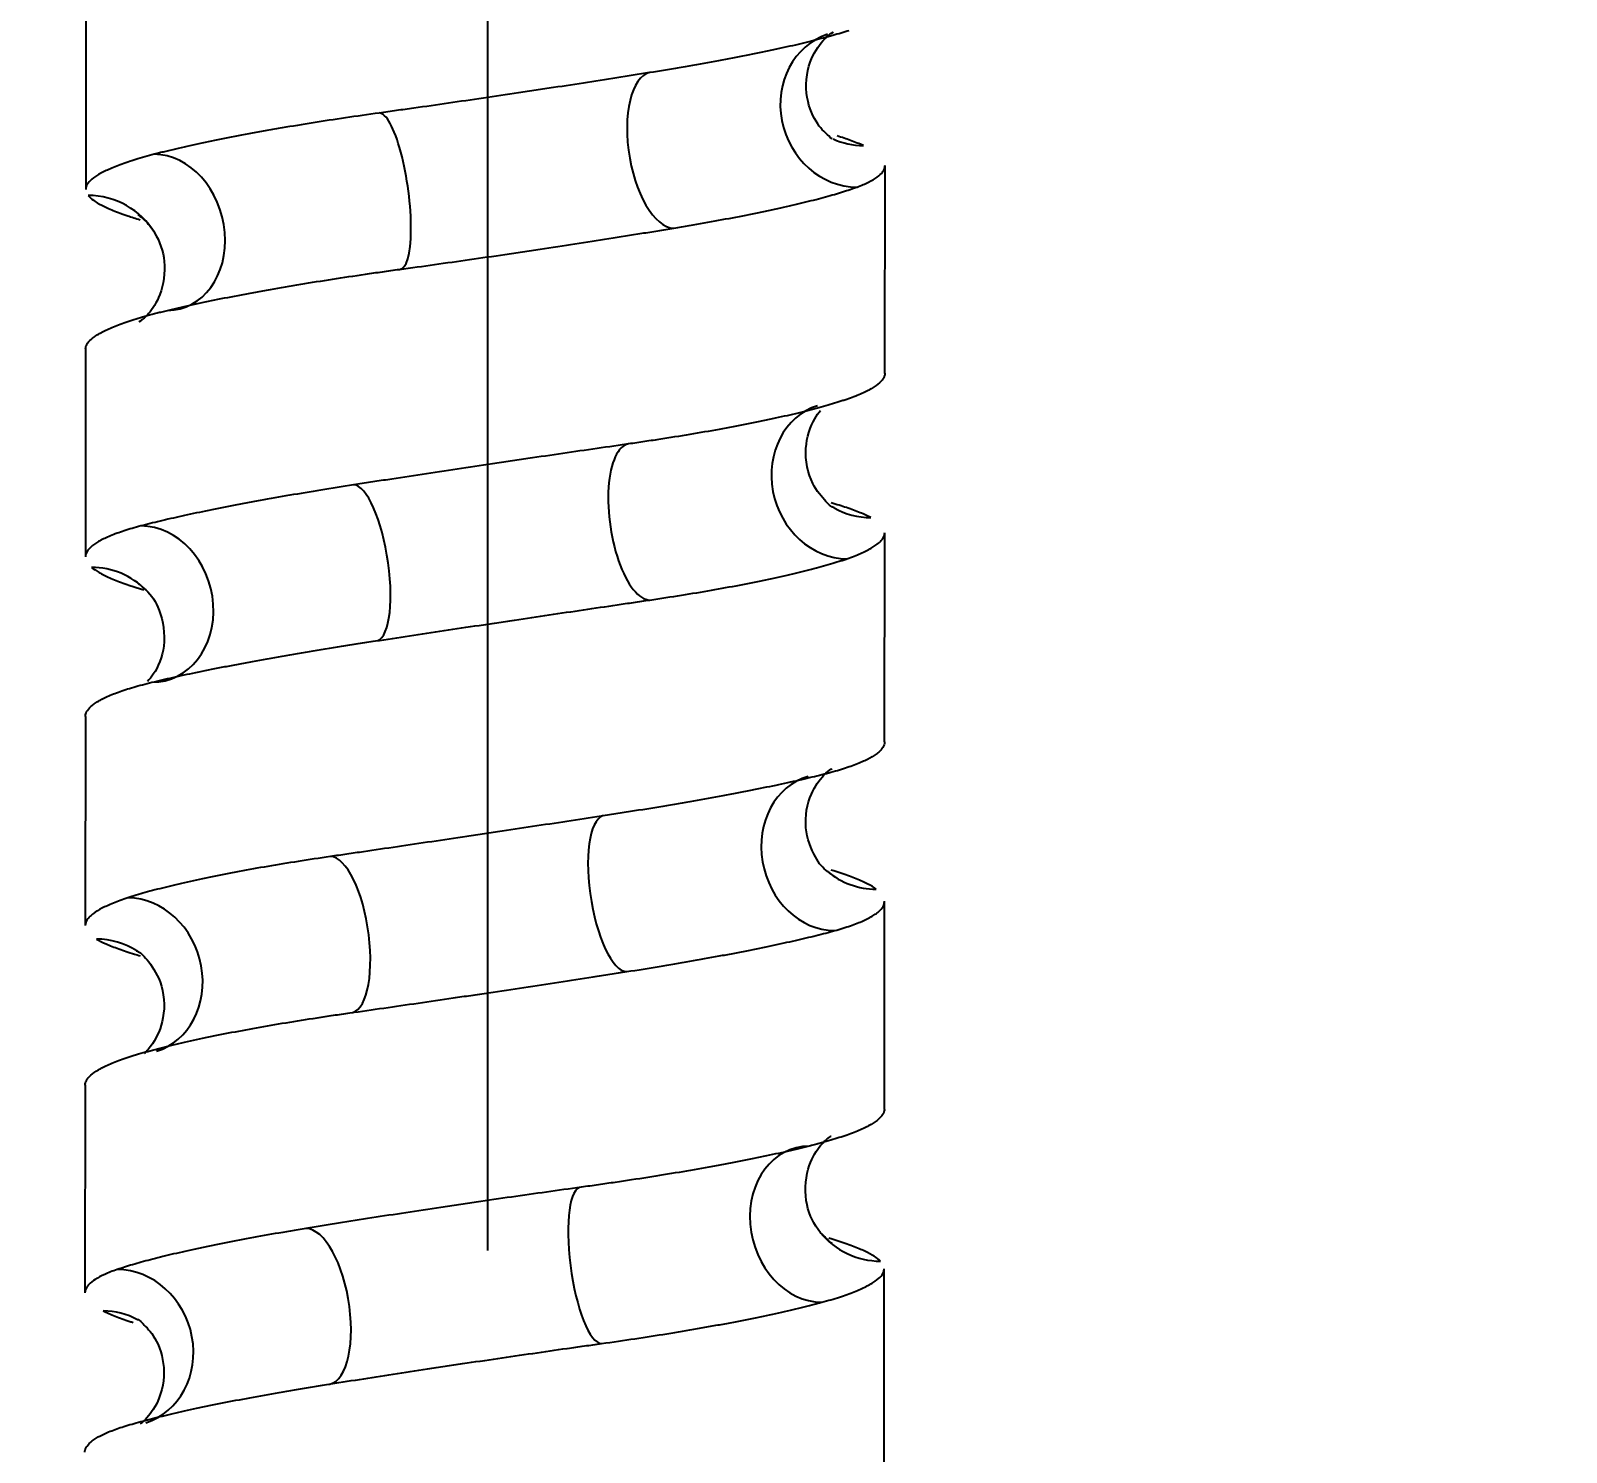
# Model space of a CAD drawing. Header units: millimetres. Extents: x 6110 to 6704, y -2661 to -1821.
# Drawn here: x 6335.84 to 6343.14, y -2261.06 to -2254.31 of the extents above; entities that cross this region are included whole.
import ezdxf

# ---------------------------------------------------------------- set-up
doc = ezdxf.new("R2010")
doc.units = ezdxf.units.MM
doc.header["$LTSCALE"] = 0.1
doc.linetypes.add('CENTERX2', pattern=[101.6, 63.5, -12.7, 12.7, -12.7])
doc.linetypes.add('HIDDEN2', pattern=[4.7625, 3.175, -1.5875])
doc.layers.add('1', color=4, linetype='HIDDEN2', lineweight=13)
doc.layers.add('DIM', color=3, linetype='Continuous', lineweight=9)
doc.layers.add('CENTER', color=1, linetype='CENTERX2')
doc.styles.get("Standard").update_dxf_attribs({"font": 'arial.ttf'})
doc.dimstyles.new('ISO-25', dxfattribs={"dimtxt": 2.5, "dimasz": 2.5, "dimexe": 1.25, "dimexo": 0.625, "dimtad": 1, "dimlfac": 5, "dimtxsty": 'Standard', "dimcen": 2.5, "dimadec": 0, "dimazin": 0, "dimtfac": 1, "dimtmove": 0, "dimatfit": 3, "dimfxl": 0, "dimarcsym": 0})

# ---------------------------------------------------------------- blocks, each defined once
blk = doc.blocks.new('*D85')
at = {"layer": 'Defpoints', "color": 0}
for p in [(6324.4599, -2027.3782), (6392.6916, -2027.3782), (6311.704, -2532.5418)]:
    blk.add_point(p, dxfattribs=at)
at = {"layer": 'DIM', "color": 0, "lineweight": -2}
for p, q in [((6325.0849, -2027.3782), (6393.9416, -2027.3782)), ((6392.6916, -2527.5418), (6392.6916, -2032.3782)), ((6312.329, -2532.5418), (6393.9416, -2532.5418))]:
    blk.add_line(p, q, dxfattribs=at)
at = {"layer": 'DIM', "color": 0}
for points in [[(6391.8583, -2032.3782), (6393.5249, -2032.3782), (6392.6916, -2027.3782)], [(6391.8583, -2527.5418), (6393.5249, -2527.5418), (6392.6916, -2532.5418)]]:
    blk.add_solid(points, dxfattribs=at)
at = {"layer": 'DIM', "color": 0, "insert": (6389.0618, -2279.96), "char_height": 5, "attachment_point": 5, "rotation": 90}
blk.add_mtext('2020,7', dxfattribs=at)
blk = doc.blocks.new('*D93')
at = {"layer": 'Defpoints', "color": 0}
for p in [(6325.0849, -2027.3782), (6402.037, -2595.9805), (6423.8203, -2595.9805)]:
    blk.add_point(p, dxfattribs=at)
at = {"layer": 'DIM', "color": 0, "lineweight": -2}
for p, q in [((6325.7099, -2027.3782), (6425.0703, -2027.3782)), ((6423.8203, -2032.3782), (6423.8203, -2590.9805)), ((6402.662, -2595.9805), (6425.0703, -2595.9805))]:
    blk.add_line(p, q, dxfattribs=at)
at = {"layer": 'DIM', "color": 0}
for points in [[(6422.9869, -2032.3782), (6424.6536, -2032.3782), (6423.8203, -2027.3782)], [(6422.9869, -2590.9805), (6424.6536, -2590.9805), (6423.8203, -2595.9805)]]:
    blk.add_solid(points, dxfattribs=at)
at = {"layer": 'DIM', "color": 0, "insert": (6420.1905, -2311.6794), "char_height": 5, "attachment_point": 5, "rotation": 90}
blk.add_mtext('2274,4', dxfattribs=at)

msp = doc.modelspace()

# ---------------------------------------------------------------- hatches: boundary and pattern name
at = {"layer": 'DIM'}
h = msp.add_hatch(dxfattribs=at)
h.set_pattern_fill('ANSI31', color=2)
edge = h.paths.add_edge_path()
edge.add_line((6619.6172, -2595.9805), (6619.6172, -1962.2056))
edge.add_line((6634.6172, -1966.1101), (6619.6172, -1966.1101))
edge.add_line((6634.6172, -2610.9805), (6634.6172, -1966.1101))
edge.add_line((6634.6172, -2610.9805), (6184.4567, -2610.9805))
edge.add_line((6619.6172, -2595.9805), (6184.4567, -2595.9805))
edge.add_line((6184.4567, -2610.9805), (6184.4567, -2595.9805))

# ---------------------------------------------------------------- linework, layer by layer
at = {"layer": '1', "color": 7, "linetype": 'Continuous', "lineweight": -3}
for p, q in [((6336.0997, -2254.0662), (6336.099, -2255.0589)), ((6339.8984, -2255.9345), (6339.8991, -2254.9458)), ((6336.0985, -2255.8166), (6336.0978, -2256.8072)), ((6339.6576, -2256.5735), (6339.6578, -2256.5739)), ((6339.8972, -2257.6866), (6339.8979, -2256.6923)), ((6336.0973, -2257.5655), (6336.0966, -2258.5596)), ((6339.896, -2259.4352), (6339.8967, -2258.4449)), ((6336.3392, -2258.6797), (6336.3416, -2258.6804)), ((6336.0961, -2259.3174), (6336.0954, -2260.3063)), ((6339.8948, -2261.1858), (6339.8955, -2260.193))]:
    msp.add_line(p, q, dxfattribs=at)
for centre, major_axis, ratio, start_param, end_param in [((6339.7468, -2254.6768), (0.1212, -0.3549), 0.911493, 3.142198, 5.980459), ((6338.8471, -2254.8726), (0.0604, -0.3701), 0.442253, 3.071045, 6.209328), ((6337.5431, -2255.0681), (0.0512, -0.3715), 0.238715, 6.250173, 9.391835), ((6339.8131, -2254.4805), (0.1654, 0.3365), 0.944292, 3.155631, 3.574075), ((6336.4559, -2255.2639), (0.091, -0.3638), 0.80307, 6.085696, 9.22416), ((6336.1057, -2255.4601), (0.3194, 0.1965), 0.987677, 6.27403, 7.29603), ((6339.6945, -2256.4446), (0.116, -0.3566), 0.883816, 3.142098, 6.001101), ((6338.7354, -2256.6404), (0.0538, -0.3711), 0.384062, 3.085548, 6.227234), ((6337.4242, -2256.8359), (0.0567, -0.3707), 0.297891, 6.238801, 9.377301), ((6339.8439, -2256.2484), (0.1861, 0.3256), 0.963236, 3.141486, 3.643803), ((6336.3874, -2257.0316), (0.092, -0.3635), 0.840615, 6.073355, 9.214383), ((6336.118, -2257.228), (0.2667, 0.2636), 0.978937, 6.281456, 7.061331), ((6339.6348, -2258.2125), (0.0958, -0.3626), 0.854282, 3.156971, 6.060499), ((6338.6204, -2258.4081), (0.0573, -0.3706), 0.32561, 3.092796, 6.231331), ((6337.3087, -2258.6037), (0.0533, -0.3712), 0.359631, 6.231679, 9.372743), ((6339.8681, -2258.0162), (0.2418, 0.2867), 0.974334, 3.139342, 3.827274), ((6336.3245, -2258.7995), (0.1103, -0.3584), 0.870427, 0.000332, 2.877564), ((6336.1389, -2258.9958), (0.2027, 0.3155), 0.969085, 6.282931, 6.839703), ((6339.5688, -2259.9802), (0.0947, -0.3628), 0.819783, 2.931919, 6.070488), ((6338.5032, -2260.1759), (0.0515, -0.3714), 0.264212, 3.104959, 6.246058), ((6337.1951, -2260.3714), (0.0596, -0.3702), 0.416189, 6.21749, 9.35587), ((6339.8836, -2259.7841), (0.2911, 0.2364), 0.985157, 3.136968, 4.022152), ((6336.2696, -2260.5673), (0.1148, -0.357), 0.900815, 0.000333, 2.859074), ((6336.1665, -2260.7637), (0.179, 0.3295), 0.952585, 0.000493, 0.475254)]:
    msp.add_ellipse(centre, major_axis=major_axis, ratio=ratio, start_param=start_param, end_param=end_param, dxfattribs=at)
for points, knots in [([(6339.7274, -2254.3051), (6339.7038, -2254.3127), (6339.6781, -2254.3204), (6339.6227, -2254.336), (6339.5632, -2254.3519), (6339.4956, -2254.3681), (6339.4419, -2254.3804), (6339.4142, -2254.3867), (6339.3854, -2254.3929), (6339.366, -2254.3971), (6339.3561, -2254.3992), (6339.3064, -2254.4097), (6339.2651, -2254.4181), (6339.1796, -2254.4349), (6339.0912, -2254.4516), (6338.997, -2254.4683), (6338.9241, -2254.4808), (6338.8995, -2254.485), (6338.8619, -2254.4912), (6338.8493, -2254.4933), (6338.824, -2254.4974), (6338.8112, -2254.4995), (6338.7984, -2254.5015)], [0, 0, 0, 0, 0.125, 0.125, 0.25, 0.375, 0.375, 0.4375, 0.46875, 0.46875, 0.5, 0.5, 0.625, 0.625, 0.75, 0.875, 0.875, 0.9375, 0.9375, 0.96875, 0.96875, 1, 1, 1, 1]), ([(6339.6486, -2254.8198), (6339.6483, -2254.8211), (6339.6377, -2254.8106), (6339.5761, -2254.7567), (6339.5145, -2254.6207), (6339.5304, -2254.4547), (6339.6028, -2254.3473), (6339.6476, -2254.314), (6339.6545, -2254.3107), (6339.6545, -2254.3107)], [0, 0, 0, 0, 0.132994, 0.275753, 0.435551, 0.618603, 0.77104, 0.901233, 1, 1, 1, 1]), ([(6338.7984, -2254.5015), (6338.7474, -2254.5097), (6338.6958, -2254.518), (6338.5914, -2254.5344), (6338.4856, -2254.551), (6338.3774, -2254.5676), (6338.2953, -2254.5801), (6338.2677, -2254.5843), (6338.2262, -2254.5906), (6338.2123, -2254.5926), (6338.1844, -2254.5968), (6338.1705, -2254.5989), (6338.1007, -2254.6094), (6338.045, -2254.6176), (6337.934, -2254.6339), (6337.8234, -2254.65), (6337.7134, -2254.6658), (6337.6312, -2254.6774), (6337.6039, -2254.6812), (6337.5493, -2254.6889), (6337.522, -2254.6927), (6337.4948, -2254.6965)], [0, 0, 0, 0, 0.125, 0.125, 0.25, 0.375, 0.375, 0.4375, 0.4375, 0.46875, 0.46875, 0.5, 0.5, 0.625, 0.625, 0.75, 0.875, 0.875, 0.9375, 0.9375, 1, 1, 1, 1]), ([(6337.4948, -2254.6965), (6337.4402, -2254.704), (6337.3867, -2254.7117), (6337.2818, -2254.7273), (6337.1791, -2254.7431), (6337.0805, -2254.7593), (6337.0082, -2254.7716), (6336.9844, -2254.7758), (6336.949, -2254.782), (6336.9373, -2254.7841), (6336.914, -2254.7883), (6336.9024, -2254.7904), (6336.8452, -2254.8009), (6336.8011, -2254.8093), (6336.7165, -2254.8261), (6336.6354, -2254.8428), (6336.5611, -2254.8595), (6336.508, -2254.872), (6336.4907, -2254.8762), (6336.4655, -2254.8824), (6336.4572, -2254.8845), (6336.4408, -2254.8887), (6336.4328, -2254.8907), (6336.4249, -2254.8928)], [0, 0, 0, 0, 0.125, 0.125, 0.25, 0.375, 0.375, 0.4375, 0.4375, 0.46875, 0.46875, 0.5, 0.5, 0.625, 0.625, 0.75, 0.875, 0.875, 0.9375, 0.9375, 0.96875, 0.96875, 1, 1, 1, 1]), ([(6339.7961, -2254.8515), (6339.7778, -2254.8433), (6339.7574, -2254.835), (6339.7153, -2254.8196), (6339.6942, -2254.8124), (6339.6715, -2254.8052)], [0, 0, 0, 0, 0.536803, 0.536803, 1, 1, 1, 1]), ([(6336.4249, -2254.8928), (6336.3934, -2254.901), (6336.3642, -2254.9093), (6336.3103, -2254.9258), (6336.2609, -2254.9424), (6336.2203, -2254.9591), (6336.1932, -2254.9717), (6336.1847, -2254.9758), (6336.1728, -2254.9821), (6336.169, -2254.9842), (6336.1616, -2254.9885), (6336.1581, -2254.9906), (6336.1413, -2255.001), (6336.1303, -2255.0093), (6336.1132, -2255.0257), (6336.1023, -2255.0401), (6336.099, -2255.0542), (6336.099, -2255.0603)], [0, 0, 0, 0, 0.147498, 0.147498, 0.294996, 0.442494, 0.442494, 0.516243, 0.516243, 0.553118, 0.553118, 0.589992, 0.589992, 0.73749, 0.73749, 0.884988, 1, 1, 1, 1]), ([(6339.766, -2255.0485), (6339.7868, -2255.0409), (6339.8051, -2255.0332), (6339.8369, -2255.0176), (6339.8638, -2255.0017), (6339.8811, -2254.9855), (6339.8904, -2254.9731), (6339.8929, -2254.9689), (6339.8958, -2254.9627), (6339.8965, -2254.9606), (6339.8978, -2254.9564), (6339.8983, -2254.9543), (6339.8989, -2254.9501), (6339.8991, -2254.948), (6339.8991, -2254.9459)], [0, 0, 0, 0, 0.235508, 0.235508, 0.471017, 0.706525, 0.706525, 0.824279, 0.824279, 0.883156, 0.883156, 0.942033, 0.942033, 1, 1, 1, 1]), ([(6336.1102, -2255.0884), (6336.1163, -2255.096), (6336.1249, -2255.1038), (6336.1468, -2255.1194), (6336.1735, -2255.1353), (6336.2096, -2255.1517), (6336.2402, -2255.1641), (6336.2511, -2255.1682), (6336.2682, -2255.1745), (6336.274, -2255.1766), (6336.2861, -2255.1808), (6336.2922, -2255.1829), (6336.3171, -2255.1913), (6336.3368, -2255.1976), (6336.3577, -2255.2038)], [0, 0, 0, 0, 0.210998, 0.210998, 0.421996, 0.632994, 0.632994, 0.738493, 0.738493, 0.791243, 0.791243, 0.843993, 0.843993, 1, 1, 1, 1]), ([(6338.8952, -2255.2437), (6338.9448, -2255.2355), (6338.9928, -2255.2272), (6339.0857, -2255.2108), (6339.1757, -2255.1942), (6339.2597, -2255.1776), (6339.3205, -2255.1651), (6339.3503, -2255.1588), (6339.3793, -2255.1525), (6339.3984, -2255.1483), (6339.4078, -2255.1462), (6339.4545, -2255.1358), (6339.4897, -2255.1275), (6339.556, -2255.1112), (6339.6182, -2255.095), (6339.6724, -2255.0793), (6339.7098, -2255.0676), (6339.7218, -2255.0638), (6339.7447, -2255.0561), (6339.7557, -2255.0523), (6339.766, -2255.0485)], [0, 0, 0, 0, 0.125, 0.125, 0.25, 0.375, 0.375, 0.4375, 0.46875, 0.46875, 0.5, 0.5, 0.625, 0.625, 0.75, 0.875, 0.875, 0.9375, 0.9375, 1, 1, 1, 1]), ([(6336.3471, -2255.1805), (6336.3472, -2255.1804), (6336.3574, -2255.1858), (6336.3972, -2255.2215), (6336.4198, -2255.2553), (6336.4251, -2255.2636)], [0, 0, 0, 0, 0.441201, 0.873654, 1, 1, 1, 1]), ([(6336.4251, -2255.2636), (6336.4515, -2255.3082), (6336.4846, -2255.4002), (6336.4629, -2255.5603), (6336.3973, -2255.6556), (6336.358, -2255.6873), (6336.3512, -2255.6912), (6336.3512, -2255.6911)], [0, 0, 0, 0, 0.231423, 0.479497, 0.680555, 0.857573, 1, 1, 1, 1]), ([(6337.5913, -2255.4398), (6337.6466, -2255.4323), (6337.702, -2255.4246), (6337.813, -2255.409), (6337.9242, -2255.3932), (6338.0358, -2255.377), (6338.1197, -2255.3647), (6338.1477, -2255.3606), (6338.1897, -2255.3543), (6338.2037, -2255.3522), (6338.2317, -2255.348), (6338.2457, -2255.3459), (6338.3155, -2255.3354), (6338.3706, -2255.327), (6338.4794, -2255.3103), (6338.5868, -2255.2936), (6338.6913, -2255.2769), (6338.7687, -2255.2644), (6338.7943, -2255.2603), (6338.8324, -2255.254), (6338.8451, -2255.2519), (6338.8703, -2255.2478), (6338.8828, -2255.2457), (6338.8952, -2255.2437)], [0, 0, 0, 0, 0.125, 0.125, 0.25, 0.375, 0.375, 0.4375, 0.4375, 0.46875, 0.46875, 0.5, 0.5, 0.625, 0.625, 0.75, 0.875, 0.875, 0.9375, 0.9375, 0.96875, 0.96875, 1, 1, 1, 1]), ([(6336.4878, -2255.6349), (6336.5219, -2255.6267), (6336.5577, -2255.6185), (6336.6326, -2255.602), (6336.7108, -2255.5854), (6336.7956, -2255.5688), (6336.8617, -2255.5562), (6336.8953, -2255.55), (6336.93, -2255.5437), (6336.9533, -2255.5395), (6336.965, -2255.5374), (6337.0241, -2255.527), (6337.0724, -2255.5187), (6337.1709, -2255.5024), (6337.2714, -2255.4863), (6337.3757, -2255.4706), (6337.4555, -2255.4589), (6337.4823, -2255.4551), (6337.5365, -2255.4474), (6337.5638, -2255.4436), (6337.5913, -2255.4398)], [0, 0, 0, 0, 0.125, 0.125, 0.25, 0.375, 0.375, 0.4375, 0.46875, 0.46875, 0.5, 0.5, 0.625, 0.625, 0.75, 0.875, 0.875, 0.9375, 0.9375, 1, 1, 1, 1]), ([(6336.0985, -2255.8175), (6336.0985, -2255.8145), (6336.0988, -2255.8116), (6336.1014, -2255.8008), (6336.11, -2255.7849), (6336.1283, -2255.7686), (6336.1458, -2255.7562), (6336.1522, -2255.7521), (6336.1628, -2255.7458), (6336.1665, -2255.7437), (6336.1742, -2255.7395), (6336.1782, -2255.7374), (6336.1989, -2255.7269), (6336.2177, -2255.7185), (6336.2598, -2255.7017), (6336.3063, -2255.6849), (6336.3616, -2255.6682), (6336.4064, -2255.6557), (6336.4219, -2255.6515), (6336.446, -2255.6453), (6336.4542, -2255.6432), (6336.4708, -2255.639), (6336.4793, -2255.637), (6336.4878, -2255.6349)], [0, 0, 0, 0, 0.051729, 0.051729, 0.187197, 0.322664, 0.322664, 0.390397, 0.390397, 0.424264, 0.424264, 0.458131, 0.458131, 0.593598, 0.593598, 0.729066, 0.864533, 0.864533, 0.932266, 0.932266, 0.966133, 0.966133, 1, 1, 1, 1]), ([(6339.8984, -2255.9335), (6339.8984, -2255.9383), (6339.8975, -2255.9432), (6339.8943, -2255.9522), (6339.8922, -2255.9564), (6339.888, -2255.9626), (6339.8865, -2255.9647), (6339.8832, -2255.9689), (6339.8813, -2255.9711), (6339.8713, -2255.9816), (6339.8609, -2255.99), (6339.8354, -2256.0068), (6339.8052, -2256.0236), (6339.7656, -2256.0403), (6339.7323, -2256.0528), (6339.7206, -2256.057), (6339.7022, -2256.0632), (6339.6959, -2256.0653), (6339.683, -2256.0695), (6339.6764, -2256.0715), (6339.6697, -2256.0736)], [0, 0, 0, 0, 0.106107, 0.106107, 0.195496, 0.195496, 0.240191, 0.240191, 0.284886, 0.284886, 0.463664, 0.463664, 0.642443, 0.821221, 0.821221, 0.910611, 0.910611, 0.955305, 0.955305, 1, 1, 1, 1]), ([(6339.6697, -2256.0736), (6339.643, -2256.0818), (6339.6143, -2256.09), (6339.5531, -2256.1065), (6339.4881, -2256.1231), (6339.4155, -2256.1398), (6339.3581, -2256.1523), (6339.3287, -2256.1585), (6339.2983, -2256.1648), (6339.2777, -2256.169), (6339.2673, -2256.1711), (6339.2148, -2256.1816), (6339.1715, -2256.1898), (6339.0822, -2256.2061), (6338.9903, -2256.2223), (6338.8931, -2256.238), (6338.8183, -2256.2496), (6338.793, -2256.2535), (6338.7418, -2256.2611), (6338.7158, -2256.2649), (6338.6896, -2256.2687)], [0, 0, 0, 0, 0.125, 0.125, 0.25, 0.375, 0.375, 0.4375, 0.46875, 0.46875, 0.5, 0.5, 0.625, 0.625, 0.75, 0.875, 0.875, 0.9375, 0.9375, 1, 1, 1, 1]), ([(6339.6578, -2256.5739), (6339.648, -2256.5726), (6339.624, -2256.5521), (6339.5428, -2256.4584), (6339.5076, -2256.2941), (6339.5509, -2256.167), (6339.5834, -2256.1214), (6339.5924, -2256.1103)], [0, 0, 0, 0, 0.202101, 0.408097, 0.667621, 0.904027, 1, 1, 1, 1]), ([(6338.6896, -2256.2687), (6338.6369, -2256.2763), (6338.5836, -2256.284), (6338.4761, -2256.2995), (6338.3676, -2256.3153), (6338.2572, -2256.3315), (6338.1737, -2256.3438), (6338.1458, -2256.348), (6338.1036, -2256.3542), (6338.0896, -2256.3563), (6338.0614, -2256.3605), (6338.0472, -2256.3626), (6337.9767, -2256.3731), (6337.9207, -2256.3815), (6337.8093, -2256.3982), (6337.6985, -2256.4149), (6337.5891, -2256.4316), (6337.5075, -2256.4441), (6337.4804, -2256.4483), (6337.4399, -2256.4545), (6337.4264, -2256.4566), (6337.3995, -2256.4607), (6337.3861, -2256.4628), (6337.3728, -2256.4648)], [0, 0, 0, 0, 0.125, 0.125, 0.25, 0.375, 0.375, 0.4375, 0.4375, 0.46875, 0.46875, 0.5, 0.5, 0.625, 0.625, 0.75, 0.875, 0.875, 0.9375, 0.9375, 0.96875, 0.96875, 1, 1, 1, 1]), ([(6337.3728, -2256.4648), (6337.3198, -2256.473), (6337.268, -2256.4812), (6337.1667, -2256.4977), (6337.0678, -2256.5143), (6336.9737, -2256.5309), (6336.9048, -2256.5434), (6336.8708, -2256.5497), (6336.8375, -2256.556), (6336.8154, -2256.5602), (6336.8045, -2256.5623), (6336.7503, -2256.5727), (6336.7088, -2256.581), (6336.6295, -2256.5973), (6336.5538, -2256.6134), (6336.4853, -2256.6292), (6336.4367, -2256.6409), (6336.4209, -2256.6447), (6336.3903, -2256.6524), (6336.3755, -2256.6562), (6336.3612, -2256.66)], [0, 0, 0, 0, 0.125, 0.125, 0.25, 0.375, 0.375, 0.4375, 0.46875, 0.46875, 0.5, 0.5, 0.625, 0.625, 0.75, 0.875, 0.875, 0.9375, 0.9375, 1, 1, 1, 1]), ([(6339.8318, -2256.62), (6339.817, -2256.6124), (6339.7998, -2256.6047), (6339.7611, -2256.589), (6339.7194, -2256.5737), (6339.6694, -2256.5579), (6339.6433, -2256.5502)], [0, 0, 0, 0, 0.341064, 0.341064, 0.682129, 1, 1, 1, 1]), ([(6336.3612, -2256.66), (6336.3325, -2256.6676), (6336.3061, -2256.6753), (6336.258, -2256.6909), (6336.2146, -2256.7067), (6336.1803, -2256.723), (6336.1581, -2256.7354), (6336.1513, -2256.7395), (6336.1419, -2256.7458), (6336.1389, -2256.7479), (6336.1333, -2256.7521), (6336.1306, -2256.7542), (6336.1181, -2256.7647), (6336.1106, -2256.7732), (6336.1005, -2256.79), (6336.0979, -2256.7986), (6336.0978, -2256.8072), (6336.0978, -2256.8075)], [0, 0, 0, 0, 0.165889, 0.165889, 0.331779, 0.497668, 0.497668, 0.580613, 0.580613, 0.622085, 0.622085, 0.663558, 0.663558, 0.829447, 0.829447, 0.995337, 1, 1, 1, 1]), ([(6339.7182, -2256.8157), (6339.742, -2256.8075), (6339.7635, -2256.7992), (6339.8016, -2256.7827), (6339.835, -2256.7661), (6339.8591, -2256.7494), (6339.8736, -2256.7369), (6339.8779, -2256.7327), (6339.8834, -2256.7264), (6339.8851, -2256.7243), (6339.8881, -2256.7201), (6339.8895, -2256.718), (6339.8955, -2256.7077), (6339.8979, -2256.6996), (6339.8979, -2256.6916)], [0, 0, 0, 0, 0.200919, 0.200919, 0.401838, 0.602757, 0.602757, 0.703216, 0.703216, 0.753446, 0.753446, 0.803675, 0.803675, 1, 1, 1, 1]), ([(6336.1268, -2256.8569), (6336.1366, -2256.8652), (6336.1487, -2256.8734), (6336.1776, -2256.89), (6336.2111, -2256.9067), (6336.2536, -2256.9234), (6336.2889, -2256.936), (6336.3013, -2256.9402), (6336.3207, -2256.9465), (6336.3273, -2256.9486), (6336.3408, -2256.9528), (6336.3478, -2256.9549), (6336.3614, -2256.959), (6336.3682, -2256.961), (6336.375, -2256.963)], [0, 0, 0, 0, 0.236085, 0.236085, 0.472171, 0.708256, 0.708256, 0.826299, 0.826299, 0.88532, 0.88532, 0.944342, 0.944342, 1, 1, 1, 1]), ([(6338.7812, -2257.0121), (6338.8328, -2257.0045), (6338.8829, -2256.9968), (6338.9804, -2256.9812), (6339.075, -2256.9655), (6339.1641, -2256.9492), (6339.2289, -2256.9369), (6339.2607, -2256.9307), (6339.2918, -2256.9244), (6339.3123, -2256.9202), (6339.3225, -2256.9181), (6339.3726, -2256.9076), (6339.4107, -2256.8992), (6339.4829, -2256.8824), (6339.5512, -2256.8657), (6339.6116, -2256.849), (6339.6539, -2256.8365), (6339.6675, -2256.8323), (6339.6871, -2256.8261), (6339.6935, -2256.824), (6339.7061, -2256.8198), (6339.7122, -2256.8178), (6339.7182, -2256.8157)], [0, 0, 0, 0, 0.125, 0.125, 0.25, 0.375, 0.375, 0.4375, 0.46875, 0.46875, 0.5, 0.5, 0.625, 0.625, 0.75, 0.875, 0.875, 0.9375, 0.9375, 0.96875, 0.96875, 1, 1, 1, 1]), ([(6336.3507, -2256.9357), (6336.3508, -2256.9356), (6336.3568, -2256.9392), (6336.3746, -2256.9554), (6336.3847, -2256.9643)], [0, 0, 0, 0, 0.553936, 1, 1, 1, 1]), ([(6336.3847, -2256.9643), (6336.4128, -2256.9894), (6336.4569, -2257.0562), (6336.4868, -2257.2304), (6336.434, -2257.3504), (6336.4018, -2257.3904), (6336.393, -2257.4)], [0, 0, 0, 0, 0.273527, 0.596144, 0.88266, 1, 1, 1, 1]), ([(6337.476, -2257.207), (6337.53, -2257.1988), (6337.5843, -2257.1906), (6337.6934, -2257.1741), (6337.803, -2257.1575), (6337.9137, -2257.1409), (6337.9971, -2257.1284), (6338.0249, -2257.1242), (6338.0668, -2257.118), (6338.0808, -2257.1159), (6338.1088, -2257.1117), (6338.1228, -2257.1096), (6338.1927, -2257.0992), (6338.2481, -2257.0909), (6338.3577, -2257.0746), (6338.4662, -2257.0585), (6338.5725, -2257.0428), (6338.6514, -2257.0312), (6338.6776, -2257.0273), (6338.7296, -2257.0196), (6338.7556, -2257.0158), (6338.7812, -2257.0121)], [0, 0, 0, 0, 0.125, 0.125, 0.25, 0.375, 0.375, 0.4375, 0.4375, 0.46875, 0.46875, 0.5, 0.5, 0.625, 0.625, 0.75, 0.875, 0.875, 0.9375, 0.9375, 1, 1, 1, 1]), ([(6336.4137, -2257.4033), (6336.445, -2257.3957), (6336.4781, -2257.388), (6336.548, -2257.3724), (6336.6214, -2257.3566), (6336.702, -2257.3404), (6336.7651, -2257.328), (6336.7973, -2257.3218), (6336.8305, -2257.3156), (6336.8529, -2257.3114), (6336.8642, -2257.3093), (6336.9211, -2257.2987), (6336.9677, -2257.2903), (6337.0633, -2257.2736), (6337.1611, -2257.2569), (6337.2634, -2257.2402), (6337.3419, -2257.2277), (6337.3683, -2257.2235), (6337.4084, -2257.2173), (6337.4219, -2257.2152), (6337.4489, -2257.2111), (6337.4624, -2257.209), (6337.476, -2257.207)], [0, 0, 0, 0, 0.125, 0.125, 0.25, 0.375, 0.375, 0.4375, 0.46875, 0.46875, 0.5, 0.5, 0.625, 0.625, 0.75, 0.875, 0.875, 0.9375, 0.9375, 0.96875, 0.96875, 1, 1, 1, 1]), ([(6336.0973, -2257.566), (6336.0973, -2257.5604), (6336.1, -2257.5465), (6336.1093, -2257.5326), (6336.1214, -2257.52), (6336.1261, -2257.5159), (6336.134, -2257.5096), (6336.1367, -2257.5075), (6336.1426, -2257.5033), (6336.1457, -2257.5012), (6336.162, -2257.4907), (6336.1773, -2257.4824), (6336.2124, -2257.466), (6336.252, -2257.4499), (6336.3006, -2257.4341), (6336.3404, -2257.4224), (6336.3543, -2257.4186), (6336.3831, -2257.4109), (6336.3982, -2257.4071), (6336.4137, -2257.4033)], [0, 0, 0, 0, 0.100398, 0.250332, 0.250332, 0.325299, 0.325299, 0.362782, 0.362782, 0.400265, 0.400265, 0.550199, 0.550199, 0.700133, 0.850066, 0.850066, 0.925033, 0.925033, 1, 1, 1, 1]), ([(6339.8972, -2257.6862), (6339.8972, -2257.6891), (6339.8961, -2257.7003), (6339.8906, -2257.7115), (6339.8809, -2257.7241), (6339.877, -2257.7283), (6339.8702, -2257.7346), (6339.8678, -2257.7367), (6339.8627, -2257.7409), (6339.86, -2257.743), (6339.8457, -2257.7535), (6339.8319, -2257.7617), (6339.7998, -2257.7781), (6339.7631, -2257.7943), (6339.7174, -2257.81), (6339.6796, -2257.8217), (6339.6665, -2257.8255), (6339.639, -2257.8332), (6339.6246, -2257.837), (6339.6098, -2257.8408)], [0, 0, 0, 0, 0.054653, 0.212211, 0.212211, 0.29099, 0.29099, 0.330379, 0.330379, 0.369769, 0.369769, 0.527327, 0.527327, 0.684884, 0.842442, 0.842442, 0.921221, 0.921221, 1, 1, 1, 1]), ([(6339.6263, -2258.3029), (6339.604, -2258.2883), (6339.5657, -2258.2415), (6339.5074, -2258.0934), (6339.5379, -2257.9332), (6339.6083, -2257.8401), (6339.6424, -2257.8164), (6339.6472, -2257.8137), (6339.6472, -2257.8137)], [0, 0, 0, 0, 0.176397, 0.371929, 0.584615, 0.758962, 0.911892, 1, 1, 1, 1]), ([(6339.6098, -2257.8408), (6339.5798, -2257.8484), (6339.5479, -2257.8561), (6339.4805, -2257.8717), (6339.4094, -2257.8875), (6339.3311, -2257.9037), (6339.2695, -2257.916), (6339.238, -2257.9222), (6339.2055, -2257.9285), (6339.1836, -2257.9327), (6339.1725, -2257.9348), (6339.1168, -2257.9453), (6339.071, -2257.9537), (6338.977, -2257.9705), (6338.8807, -2257.9872), (6338.7796, -2258.0039), (6338.702, -2258.0163), (6338.6758, -2258.0205), (6338.636, -2258.0267), (6338.6227, -2258.0288), (6338.596, -2258.0329), (6338.5825, -2258.035), (6338.5691, -2258.0371)], [0, 0, 0, 0, 0.125, 0.125, 0.25, 0.375, 0.375, 0.4375, 0.46875, 0.46875, 0.5, 0.5, 0.625, 0.625, 0.75, 0.875, 0.875, 0.9375, 0.9375, 0.96875, 0.96875, 1, 1, 1, 1]), ([(6338.5691, -2258.0371), (6338.5155, -2258.0453), (6338.4616, -2258.0535), (6338.3532, -2258.07), (6338.2441, -2258.0865), (6338.1338, -2258.1031), (6338.0505, -2258.1156), (6338.0226, -2258.1198), (6337.9808, -2258.1261), (6337.9668, -2258.1281), (6337.9388, -2258.1323), (6337.9247, -2258.1344), (6337.8548, -2258.1449), (6337.7993, -2258.1531), (6337.6893, -2258.1694), (6337.5803, -2258.1855), (6337.4731, -2258.2013), (6337.3935, -2258.2129), (6337.3671, -2258.2167), (6337.3145, -2258.2244), (6337.2883, -2258.2282), (6337.2624, -2258.232)], [0, 0, 0, 0, 0.125, 0.125, 0.25, 0.375, 0.375, 0.4375, 0.4375, 0.46875, 0.46875, 0.5, 0.5, 0.625, 0.625, 0.75, 0.875, 0.875, 0.9375, 0.9375, 1, 1, 1, 1]), ([(6337.2624, -2258.232), (6337.2102, -2258.2395), (6337.1593, -2258.2472), (6337.0603, -2258.2628), (6336.964, -2258.2786), (6336.873, -2258.2948), (6336.8067, -2258.3072), (6336.7741, -2258.3134), (6336.7422, -2258.3197), (6336.7212, -2258.3239), (6336.7107, -2258.326), (6336.6592, -2258.3365), (6336.62, -2258.3449), (6336.5454, -2258.3617), (6336.4746, -2258.3784), (6336.4116, -2258.3951), (6336.3673, -2258.4076), (6336.353, -2258.4118), (6336.3323, -2258.418), (6336.3256, -2258.4201), (6336.3123, -2258.4243), (6336.3058, -2258.4264), (6336.2994, -2258.4284)], [0, 0, 0, 0, 0.125, 0.125, 0.25, 0.375, 0.375, 0.4375, 0.46875, 0.46875, 0.5, 0.5, 0.625, 0.625, 0.75, 0.875, 0.875, 0.9375, 0.9375, 0.96875, 0.96875, 1, 1, 1, 1]), ([(6339.6448, -2258.317), (6339.6447, -2258.317), (6339.6409, -2258.3145), (6339.6304, -2258.3061), (6339.6263, -2258.3029)], [0, 0, 0, 0, 0.67102, 1, 1, 1, 1]), ([(6339.8578, -2258.3873), (6339.8465, -2258.379), (6339.8328, -2258.3708), (6339.801, -2258.3542), (6339.7646, -2258.3375), (6339.7192, -2258.3208), (6339.6817, -2258.3082), (6339.6687, -2258.304), (6339.651, -2258.2986), (6339.6469, -2258.2974), (6339.6428, -2258.2961)], [0, 0, 0, 0, 0.27417, 0.27417, 0.548339, 0.822509, 0.822509, 0.959594, 0.959594, 1, 1, 1, 1]), ([(6336.2994, -2258.4284), (6336.2742, -2258.4366), (6336.2514, -2258.4449), (6336.2104, -2258.4614), (6336.174, -2258.478), (6336.1469, -2258.4947), (6336.1301, -2258.5072), (6336.1251, -2258.5114), (6336.1185, -2258.5177), (6336.1164, -2258.5198), (6336.1126, -2258.524), (6336.1108, -2258.5261), (6336.1028, -2258.5366), (6336.0988, -2258.5449), (6336.0969, -2258.5556), (6336.0966, -2258.558), (6336.0966, -2258.5605)], [0, 0, 0, 0, 0.188675, 0.188675, 0.377351, 0.566026, 0.566026, 0.660364, 0.660364, 0.707533, 0.707533, 0.754702, 0.754702, 0.943377, 0.943377, 1, 1, 1, 1]), ([(6339.6598, -2258.5841), (6339.6872, -2258.5765), (6339.7122, -2258.5689), (6339.7574, -2258.5532), (6339.7979, -2258.5374), (6339.8291, -2258.5211), (6339.8491, -2258.5088), (6339.8551, -2258.5046), (6339.8633, -2258.4984), (6339.8659, -2258.4963), (6339.8707, -2258.4921), (6339.873, -2258.4899), (6339.8836, -2258.4794), (6339.8895, -2258.471), (6339.8955, -2258.4566), (6339.8967, -2258.4507), (6339.8967, -2258.4448)], [0, 0, 0, 0, 0.175246, 0.175246, 0.350492, 0.525739, 0.525739, 0.613362, 0.613362, 0.657173, 0.657173, 0.700985, 0.700985, 0.876231, 0.876231, 1, 1, 1, 1]), ([(6338.6713, -2258.7792), (6338.7238, -2258.771), (6338.7751, -2258.7628), (6338.875, -2258.7463), (6338.9726, -2258.7298), (6339.0651, -2258.7131), (6339.1327, -2258.7006), (6339.166, -2258.6944), (6339.1986, -2258.6881), (6339.2202, -2258.6839), (6339.2309, -2258.6818), (6339.2839, -2258.6714), (6339.3243, -2258.6631), (6339.4015, -2258.6468), (6339.4749, -2258.6306), (6339.541, -2258.6149), (6339.5877, -2258.6032), (6339.6028, -2258.5994), (6339.6321, -2258.5917), (6339.6462, -2258.5879), (6339.6598, -2258.5841)], [0, 0, 0, 0, 0.125, 0.125, 0.25, 0.375, 0.375, 0.4375, 0.46875, 0.46875, 0.5, 0.5, 0.625, 0.625, 0.75, 0.875, 0.875, 0.9375, 0.9375, 1, 1, 1, 1]), ([(6336.1495, -2258.6242), (6336.1628, -2258.6318), (6336.1784, -2258.6395), (6336.2142, -2258.6552), (6336.2545, -2258.6711), (6336.3038, -2258.6874), (6336.3396, -2258.6984), (6336.3488, -2258.7012), (6336.3581, -2258.7039)], [0, 0, 0, 0, 0.300312, 0.300312, 0.600624, 0.900936, 0.900936, 1, 1, 1, 1]), ([(6336.3416, -2258.6804), (6336.3568, -2258.686), (6336.388, -2258.7148), (6336.4674, -2258.8288), (6336.4809, -2258.9961), (6336.424, -2259.12), (6336.388, -2259.1582), (6336.3766, -2259.1688)], [0, 0, 0, 0, 0.190183, 0.39478, 0.642988, 0.856436, 1, 1, 1, 1]), ([(6337.355, -2258.9753), (6337.4083, -2258.9678), (6337.462, -2258.9601), (6337.5703, -2258.9445), (6337.6794, -2258.9287), (6337.7902, -2258.9125), (6337.8739, -2258.9002), (6337.9019, -2258.8961), (6337.944, -2258.8898), (6337.9581, -2258.8877), (6337.9863, -2258.8835), (6338.0004, -2258.8814), (6338.0709, -2258.8709), (6338.1268, -2258.8625), (6338.2379, -2258.8458), (6338.3482, -2258.8291), (6338.4569, -2258.8124), (6338.5378, -2258.7999), (6338.5647, -2258.7958), (6338.6048, -2258.7896), (6338.6182, -2258.7875), (6338.6448, -2258.7833), (6338.6581, -2258.7813), (6338.6713, -2258.7792)], [0, 0, 0, 0, 0.125, 0.125, 0.25, 0.375, 0.375, 0.4375, 0.4375, 0.46875, 0.46875, 0.5, 0.5, 0.625, 0.625, 0.75, 0.875, 0.875, 0.9375, 0.9375, 0.96875, 0.96875, 1, 1, 1, 1]), ([(6336.3506, -2259.1705), (6336.3787, -2259.1623), (6336.4087, -2259.1541), (6336.4725, -2259.1375), (6336.54, -2259.121), (6336.615, -2259.1043), (6336.674, -2259.0918), (6336.7043, -2259.0855), (6336.7356, -2259.0792), (6336.7567, -2259.0751), (6336.7674, -2259.073), (6336.8211, -2259.0625), (6336.8654, -2259.0542), (6336.9566, -2259.0379), (6337.0502, -2259.0218), (6337.1489, -2259.0061), (6337.2248, -2258.9944), (6337.2504, -2258.9906), (6337.3023, -2258.9829), (6337.3286, -2258.9791), (6337.355, -2258.9753)], [0, 0, 0, 0, 0.125, 0.125, 0.25, 0.375, 0.375, 0.4375, 0.46875, 0.46875, 0.5, 0.5, 0.625, 0.625, 0.75, 0.875, 0.875, 0.9375, 0.9375, 1, 1, 1, 1]), ([(6336.0961, -2259.3185), (6336.0961, -2259.3111), (6336.0982, -2259.3036), (6336.1046, -2259.2919), (6336.1075, -2259.2878), (6336.1128, -2259.2815), (6336.1147, -2259.2794), (6336.1189, -2259.2752), (6336.1211, -2259.2731), (6336.133, -2259.2625), (6336.145, -2259.2541), (6336.1735, -2259.2373), (6336.2067, -2259.2205), (6336.2492, -2259.2038), (6336.2845, -2259.1913), (6336.2969, -2259.1871), (6336.3164, -2259.1809), (6336.3231, -2259.1788), (6336.3366, -2259.1747), (6336.3435, -2259.1726), (6336.3506, -2259.1705)], [0, 0, 0, 0, 0.154887, 0.154887, 0.239398, 0.239398, 0.281654, 0.281654, 0.32391, 0.32391, 0.492932, 0.492932, 0.661955, 0.830977, 0.830977, 0.915489, 0.915489, 0.957744, 0.957744, 1, 1, 1, 1]), ([(6339.896, -2259.4341), (6339.896, -2259.4346), (6339.896, -2259.4351), (6339.8957, -2259.4434), (6339.8902, -2259.4593), (6339.875, -2259.4755), (6339.8599, -2259.4879), (6339.8542, -2259.4921), (6339.8447, -2259.4983), (6339.8414, -2259.5004), (6339.8345, -2259.5046), (6339.8309, -2259.5067), (6339.8121, -2259.5173), (6339.7947, -2259.5257), (6339.7555, -2259.5425), (6339.7118, -2259.5592), (6339.6592, -2259.5759), (6339.6163, -2259.5884), (6339.6015, -2259.5926), (6339.5783, -2259.5988), (6339.5705, -2259.6009), (6339.5545, -2259.6051), (6339.5463, -2259.6071), (6339.5381, -2259.6092)], [0, 0, 0, 0, 0.009095, 0.009095, 0.150653, 0.292211, 0.292211, 0.36299, 0.36299, 0.398379, 0.398379, 0.433769, 0.433769, 0.575326, 0.575326, 0.716884, 0.858442, 0.858442, 0.929221, 0.929221, 0.964611, 0.964611, 1, 1, 1, 1]), ([(6339.5925, -2260.0205), (6339.5599, -2259.9807), (6339.5163, -2259.8936), (6339.5198, -2259.7194), (6339.5854, -2259.6081), (6339.6333, -2259.566), (6339.6424, -2259.5611), (6339.6424, -2259.5612)], [0, 0, 0, 0, 0.230827, 0.474476, 0.67147, 0.840102, 1, 1, 1, 1]), ([(6339.5381, -2259.6092), (6339.5053, -2259.6174), (6339.4707, -2259.6256), (6339.3982, -2259.6421), (6339.3222, -2259.6587), (6339.2395, -2259.6753), (6339.1749, -2259.6878), (6339.142, -2259.6941), (6339.108, -2259.7004), (6339.0852, -2259.7045), (6339.0737, -2259.7066), (6339.0157, -2259.7171), (6338.9683, -2259.7253), (6338.8713, -2259.7417), (6338.7722, -2259.7578), (6338.669, -2259.7735), (6338.5901, -2259.7851), (6338.5635, -2259.789), (6338.5098, -2259.7966), (6338.4826, -2259.8004), (6338.4553, -2259.8042)], [0, 0, 0, 0, 0.125, 0.125, 0.25, 0.375, 0.375, 0.4375, 0.46875, 0.46875, 0.5, 0.5, 0.625, 0.625, 0.75, 0.875, 0.875, 0.9375, 0.9375, 1, 1, 1, 1]), ([(6338.4553, -2259.8042), (6338.4004, -2259.8118), (6338.3452, -2259.8195), (6338.2346, -2259.835), (6338.1237, -2259.8508), (6338.012, -2259.867), (6337.9281, -2259.8794), (6337.9, -2259.8835), (6337.8579, -2259.8897), (6337.8439, -2259.8918), (6337.8157, -2259.896), (6337.8017, -2259.8981), (6337.7316, -2259.9086), (6337.6762, -2259.917), (6337.5667, -2259.9337), (6337.4585, -2259.9505), (6337.3528, -2259.9671), (6337.2746, -2259.9796), (6337.2486, -2259.9838), (6337.21, -2259.99), (6337.1972, -2259.9921), (6337.1716, -2259.9962), (6337.1589, -2259.9983), (6337.1463, -2260.0004)], [0, 0, 0, 0, 0.125, 0.125, 0.25, 0.375, 0.375, 0.4375, 0.4375, 0.46875, 0.46875, 0.5, 0.5, 0.625, 0.625, 0.75, 0.875, 0.875, 0.9375, 0.9375, 0.96875, 0.96875, 1, 1, 1, 1]), ([(6337.1463, -2260.0004), (6337.096, -2260.0086), (6337.0473, -2260.0168), (6336.9527, -2260.0333), (6336.861, -2260.0498), (6336.775, -2260.0665), (6336.7127, -2260.079), (6336.6821, -2260.0853), (6336.6524, -2260.0916), (6336.6327, -2260.0958), (6336.6229, -2260.0979), (6336.5749, -2260.1083), (6336.5385, -2260.1166), (6336.4697, -2260.1329), (6336.405, -2260.1491), (6336.3482, -2260.1648), (6336.3086, -2260.1765), (6336.296, -2260.1804), (6336.2716, -2260.188), (6336.26, -2260.1919), (6336.2489, -2260.1956)], [0, 0, 0, 0, 0.125, 0.125, 0.25, 0.375, 0.375, 0.4375, 0.46875, 0.46875, 0.5, 0.5, 0.625, 0.625, 0.75, 0.875, 0.875, 0.9375, 0.9375, 1, 1, 1, 1]), ([(6339.6482, -2260.0722), (6339.648, -2260.0725), (6339.6397, -2260.0682), (6339.6125, -2260.0405), (6339.5925, -2260.0205)], [0, 0, 0, 0, 0.459526, 1, 1, 1, 1]), ([(6339.8778, -2260.1558), (6339.8701, -2260.1481), (6339.86, -2260.1404), (6339.835, -2260.1248), (6339.8053, -2260.1089), (6339.7663, -2260.0926), (6339.7334, -2260.0802), (6339.7219, -2260.076), (6339.7037, -2260.0697), (6339.6975, -2260.0676), (6339.6848, -2260.0634), (6339.6783, -2260.0613), (6339.6591, -2260.0552), (6339.646, -2260.0512), (6339.6325, -2260.0472)], [0, 0, 0, 0, 0.22352, 0.22352, 0.44704, 0.67056, 0.67056, 0.78232, 0.78232, 0.8382, 0.8382, 0.89408, 0.89408, 1, 1, 1, 1]), ([(6336.2489, -2260.1956), (6336.2266, -2260.2032), (6336.2068, -2260.2109), (6336.172, -2260.2266), (6336.1421, -2260.2424), (6336.1217, -2260.2587), (6336.11, -2260.2711), (6336.1067, -2260.2752), (6336.1027, -2260.2815), (6336.1015, -2260.2836), (6336.0995, -2260.2878), (6336.0986, -2260.2899), (6336.0963, -2260.2967), (6336.0955, -2260.3014), (6336.0954, -2260.3062)], [0, 0, 0, 0, 0.219328, 0.219328, 0.438657, 0.657985, 0.657985, 0.767649, 0.767649, 0.822482, 0.822482, 0.877314, 0.877314, 1, 1, 1, 1]), ([(6339.5986, -2260.3513), (6339.6288, -2260.3431), (6339.6566, -2260.3348), (6339.7078, -2260.3183), (6339.7545, -2260.3017), (6339.7923, -2260.285), (6339.8172, -2260.2725), (6339.8249, -2260.2683), (6339.8357, -2260.262), (6339.8391, -2260.2599), (6339.8457, -2260.2557), (6339.8489, -2260.2536), (6339.8638, -2260.2431), (6339.8733, -2260.2348), (6339.8873, -2260.2184), (6339.894, -2260.2067), (6339.8955, -2260.1952), (6339.8955, -2260.1916)], [0, 0, 0, 0, 0.154924, 0.154924, 0.309848, 0.464772, 0.464772, 0.542235, 0.542235, 0.580966, 0.580966, 0.619697, 0.619697, 0.774621, 0.774621, 0.929545, 1, 1, 1, 1]), ([(6338.5511, -2260.5476), (6338.6052, -2260.54), (6338.6582, -2260.5323), (6338.7619, -2260.5168), (6338.8633, -2260.501), (6338.9603, -2260.4847), (6339.0313, -2260.4724), (6339.0547, -2260.4683), (6339.0894, -2260.462), (6339.1009, -2260.4599), (6339.1237, -2260.4557), (6339.1351, -2260.4536), (6339.1911, -2260.4431), (6339.2341, -2260.4347), (6339.3166, -2260.418), (6339.3956, -2260.4012), (6339.4675, -2260.3846), (6339.5187, -2260.3721), (6339.5354, -2260.3679), (6339.5596, -2260.3617), (6339.5676, -2260.3596), (6339.5833, -2260.3554), (6339.591, -2260.3534), (6339.5986, -2260.3513)], [0, 0, 0, 0, 0.125, 0.125, 0.25, 0.375, 0.375, 0.4375, 0.4375, 0.46875, 0.46875, 0.5, 0.5, 0.625, 0.625, 0.75, 0.875, 0.875, 0.9375, 0.9375, 0.96875, 0.96875, 1, 1, 1, 1]), ([(6336.182, -2260.3927), (6336.1988, -2260.4009), (6336.2178, -2260.4092), (6336.2601, -2260.4258), (6336.2882, -2260.4358), (6336.3194, -2260.4458), (6336.3248, -2260.4475)], [0, 0, 0, 0, 0.453771, 0.453771, 0.907542, 1, 1, 1, 1]), ([(6336.3455, -2260.4342), (6336.3481, -2260.4309), (6336.3622, -2260.4438), (6336.434, -2260.5161), (6336.4847, -2260.6637), (6336.4527, -2260.8237), (6336.3886, -2260.9049), (6336.3641, -2260.9253), (6336.3575, -2260.9302)], [0, 0, 0, 0, 0.180553, 0.346151, 0.53541, 0.741165, 0.909961, 1, 1, 1, 1]), ([(6337.2444, -2260.7425), (6337.296, -2260.7343), (6337.3482, -2260.7261), (6337.4538, -2260.7096), (6337.5604, -2260.6931), (6337.6693, -2260.6764), (6337.7519, -2260.6639), (6337.7795, -2260.6598), (6337.8212, -2260.6535), (6337.8352, -2260.6514), (6337.8631, -2260.6472), (6337.8771, -2260.6451), (6337.9471, -2260.6347), (6338.0028, -2260.6264), (6338.1138, -2260.6101), (6338.2243, -2260.594), (6338.3338, -2260.5783), (6338.4156, -2260.5667), (6338.4428, -2260.5628), (6338.4971, -2260.5552), (6338.5242, -2260.5513), (6338.5511, -2260.5476)], [0, 0, 0, 0, 0.125, 0.125, 0.25, 0.375, 0.375, 0.4375, 0.4375, 0.46875, 0.46875, 0.5, 0.5, 0.625, 0.625, 0.75, 0.875, 0.875, 0.9375, 0.9375, 1, 1, 1, 1]), ([(6336.2901, -2260.939), (6336.3151, -2260.9314), (6336.3422, -2260.9237), (6336.4003, -2260.9081), (6336.4624, -2260.8922), (6336.5324, -2260.876), (6336.5879, -2260.8636), (6336.6164, -2260.8574), (6336.6461, -2260.8511), (6336.6661, -2260.8469), (6336.6762, -2260.8448), (6336.7273, -2260.8343), (6336.7696, -2260.8259), (6336.857, -2260.8092), (6336.9473, -2260.7924), (6337.043, -2260.7757), (6337.117, -2260.7633), (6337.142, -2260.7591), (6337.1801, -2260.7529), (6337.1928, -2260.7508), (6337.2185, -2260.7466), (6337.2315, -2260.7446), (6337.2444, -2260.7425)], [0, 0, 0, 0, 0.125, 0.125, 0.25, 0.375, 0.375, 0.4375, 0.46875, 0.46875, 0.5, 0.5, 0.625, 0.625, 0.75, 0.875, 0.875, 0.9375, 0.9375, 0.96875, 0.96875, 1, 1, 1, 1]), ([(6336.0949, -2261.0646), (6336.0949, -2261.0631), (6336.095, -2261.0615), (6336.0957, -2261.0557), (6336.0968, -2261.0516), (6336.0993, -2261.0453), (6336.1004, -2261.0432), (6336.1027, -2261.039), (6336.104, -2261.0369), (6336.1114, -2261.0264), (6336.1197, -2261.0181), (6336.1411, -2261.0017), (6336.1672, -2260.9855), (6336.2026, -2260.9698), (6336.2327, -2260.9581), (6336.2434, -2260.9542), (6336.2659, -2260.9466), (6336.2777, -2260.9427), (6336.2901, -2260.939)], [0, 0, 0, 0, 0.035934, 0.035934, 0.132341, 0.132341, 0.180544, 0.180544, 0.228747, 0.228747, 0.42156, 0.42156, 0.614374, 0.807187, 0.807187, 0.903593, 0.903593, 1, 1, 1, 1])]:
    msp.add_open_spline(points, degree=3, knots=knots, dxfattribs=at)
at = {"layer": 'CENTER'}
msp.add_line((6338.0093, -2152.1552), (6338.0093, -2433.1083), dxfattribs=at)

# ---------------------------------------------------------------- dimensions: what is measured, and where the dimension line sits
at = {"layer": 'DIM'}
for base, p1, p2, picture, middle in [((6392.6916, -2027.3782), (6311.704, -2532.5418), (6324.4599, -2027.3782), '*D85', (6389.0618, -2279.96)), ((6423.8203, -2595.9805), (6325.0849, -2027.3782), (6402.037, -2595.9805), '*D93', (6420.1905, -2311.6794))]:
    dim = msp.add_linear_dim(base=base, p1=p1, p2=p2, angle=90, dimstyle='ISO-25', override={"dimtxt": 5, "dimasz": 5, "dimdec": 1, "dimlfac": 4, "dimadec": 1, "dimtdec": 1, "dimfxl": 1.25, "dimtfill": 1}, dxfattribs=at)
    dim.commit()
    dim.dimension.update_dxf_attribs({"geometry": picture, "text_midpoint": middle})

doc.saveas('drawing.dxf')
